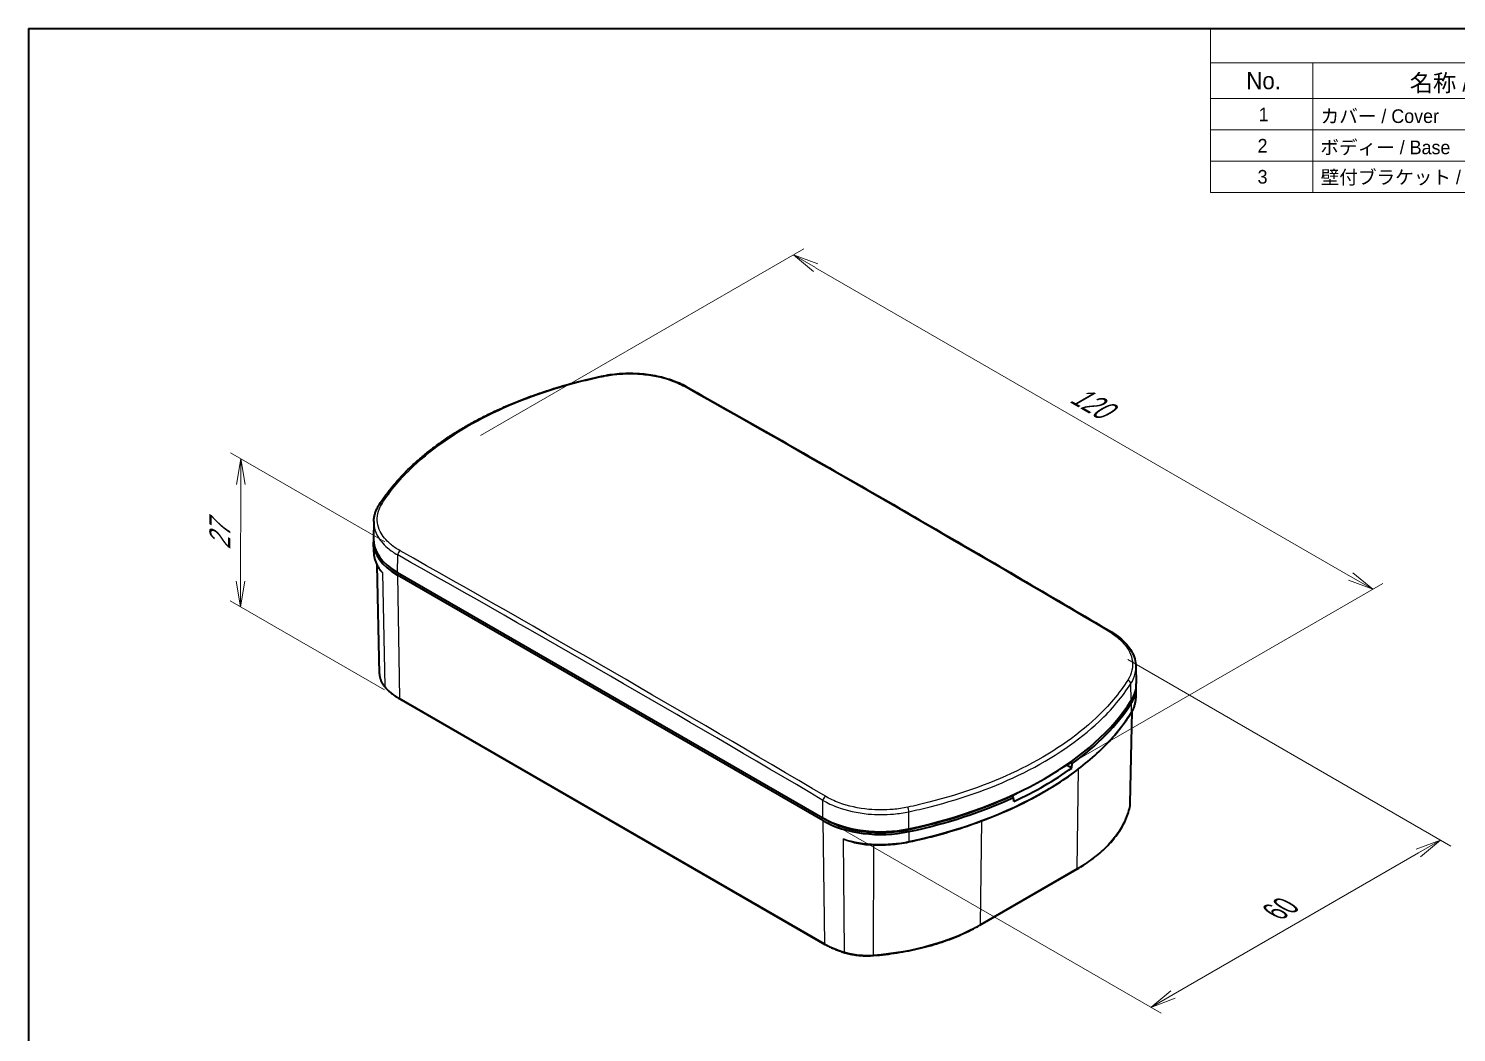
# Model space of a CAD drawing. Header units: millimetres. Extents: x 204 to 2721, y 201 to 622.
# Drawn here: x 204.2 to 413.4, y 334.6 to 481.7 of the extents above; entities that cross this region are included whole.
import ezdxf

# ---------------------------------------------------------------- set-up
doc = ezdxf.new("R2010")
doc.units = ezdxf.units.MM
doc.header["$LTSCALE"] = 1.5
doc.layers.get('Defpoints').update_dxf_attribs({"lineweight": 25})
for name, color, linetype, lineweight in [('Border (ISO)', 7, 'Continuous', 35), ('Dimension (ISO)', 7, 'Continuous', 18), ('Symbol (ISO)', 7, 'Continuous', 18), ('Visible (ISO)', 7, 'Continuous', 35), ('Visible Narrow (ISO)', 7, 'Continuous', 25)]:
    doc.layers.add(name, color=color, linetype=linetype, lineweight=lineweight)
doc.styles.add('Note Text (TK)', font='MS PGothic.ttf')
doc.styles.add('Note Text (TK2)', font='MS PGothic.ttf')
doc.dimstyles.new('Default - Method 1b (TK)', dxfattribs={"dimscale": 1.5, "dimtxt": 2.5, "dimasz": 2.5, "dimexe": 1, "dimexo": 1.5, "dimgap": 1, "dimtad": 1, "dimtoh": 1, "dimdsep": 46, "dimtxsty": 'Note Text (TK)', "dimblk": 'OPEN', "dimcen": 0.09, "dimdle": 5, "dimclrd": 100, "dimclre": 100, "dimclrt": 7, "dimadec": 1, "dimazin": 1, "dimtfac": 1, "dimtmove": 0, "dimatfit": 3, "dimldrblk": 'OPEN', "dimfxl": 1, "dimtolj": 1, "dimlwd": -1, "dimlwe": -1, "dimarcsym": 0})

# ---------------------------------------------------------------- blocks, each defined once
blk = doc.blocks.new('図面枠 tk図枠')
at = {"layer": 'Border (ISO)'}
for q in [(405.5, 289), (14.5, 8)]:
    blk.add_line((14.5, 289), q, dxfattribs=at)
blk = doc.blocks.new('_Open')
at = {"color": 0, "linetype": 'ByBlock', "lineweight": -2}
for p, q in [((-1, 0.167), (0, 0)), ((-1, -0.167), (0, 0)), ((0, 0), (-1, 0))]:
    blk.add_line(p, q, dxfattribs=at)
blk = doc.blocks.new('*D52')
at = {"layer": 'Defpoints', "color": 0}
for p in [(363.01, 390.54), (320.58, 366.05), (411.09, 362.78)]:
    blk.add_point(p, dxfattribs=at)
at = {"layer": 'Dimension (ISO)', "color": 100}
for p, q in [((365.26, 389.25), (412.59, 361.92)), ((322.83, 364.75), (370.17, 337.42)), ((371.91, 340.16), (407.85, 360.91))]:
    blk.add_line(p, q, dxfattribs=at)
at = {"layer": 'Dimension (ISO)', "color": 100, "xscale": 3.75, "yscale": 3.75, "zscale": 3.75}
for p, rotation in [((411.09, 362.78), 29.99999999999971), ((368.67, 338.29), 209.9999999999997)]:
    blk.add_blockref('_Open', p, dxfattribs=dict(at, rotation=rotation))
at = {"layer": 'Dimension (ISO)', "color": 7, "insert": (386.85, 352.28), "char_height": 3.75, "attachment_point": 4, "rotation": 30, "style": 'Note Text (TK)'}
blk.add_mtext('\\A1;{\\Q-30.000;\\W0.816;\\H0.816x;60}', dxfattribs=at)
blk = doc.blocks.new('*D53')
at = {"layer": 'Defpoints', "color": 0}
for p in [(316.3, 448.54), (268.22, 420.78), (353.07, 371.79)]:
    blk.add_point(p, dxfattribs=at)
at = {"layer": 'Dimension (ISO)', "color": 100}
for p, q in [((270.47, 422.07), (317.8, 449.4)), ((397.91, 401.42), (319.55, 446.66)), ((355.32, 373.08), (402.66, 400.41))]:
    blk.add_line(p, q, dxfattribs=at)
at = {"layer": 'Dimension (ISO)', "color": 100, "xscale": 3.75, "yscale": 3.75, "zscale": 3.75}
for p, rotation in [((316.3, 448.54), 150.0000000000003), ((401.16, 399.55), 330.0000000000003)]:
    blk.add_blockref('_Open', p, dxfattribs=dict(at, rotation=rotation))
at = {"layer": 'Dimension (ISO)', "color": 7, "insert": (357.35, 428.34), "char_height": 3.75, "attachment_point": 4, "rotation": 330, "style": 'Note Text (TK)'}
blk.add_mtext('\\A1;{\\Q30.000;\\W0.816;\\H0.816x;120}', dxfattribs=at)
blk = doc.blocks.new('*D54')
at = {"layer": 'Defpoints', "color": 0}
for p in [(235.34, 418.66), (258.67, 405.19), (258.62, 383.49)]:
    blk.add_point(p, dxfattribs=at)
at = {"layer": 'Dimension (ISO)', "color": 100}
for p, q in [((256.42, 406.49), (233.84, 419.53)), ((235.29, 400.71), (235.33, 414.91)), ((256.37, 384.79), (233.78, 397.83))]:
    blk.add_line(p, q, dxfattribs=at)
at = {"layer": 'Dimension (ISO)', "color": 100, "xscale": 3.75, "yscale": 3.75, "zscale": 3.75}
for p, rotation in [((235.34, 418.66), 89.850851768863), ((235.28, 396.96), 269.850851768863)]:
    blk.add_blockref('_Open', p, dxfattribs=dict(at, rotation=rotation))
at = {"layer": 'Dimension (ISO)', "color": 7, "insert": (232.27, 405.34), "char_height": 3.75, "attachment_point": 4, "rotation": 89.8509, "style": 'Note Text (TK)'}
blk.add_mtext('\\A1;{\\Q29.851;\\W0.818;\\H0.816x;27}', dxfattribs=at)
blk = doc.blocks.new('構成内容 _ Components')
at = {"layer": 'Symbol (ISO)'}
for p, q in [((405.5, 289), (187.62, 289)), ((187.62, 289), (187.62, 283.97)), ((405.5, 283.97), (187.62, 283.97)), ((187.62, 283.97), (187.62, 278.74)), ((202.62, 283.97), (202.62, 278.74)), ((405.5, 278.74), (187.62, 278.74)), ((187.62, 278.74), (187.62, 264.98)), ((202.62, 278.74), (202.62, 264.98)), ((405.5, 274.15), (187.62, 274.15)), ((405.5, 269.57), (187.62, 269.57)), ((405.5, 264.98), (187.62, 264.98))]:
    blk.add_line(p, q, dxfattribs=at)
at = {"layer": 'Symbol (ISO)', "color": 7, "attachment_point": 7}
for s, insert, char_height, style in [('No.', (192.88, 280.08), 2.5, 'Note Text (TK)'), ('名称 / Part name', (216.82, 279.5), 2.5, 'Note Text (TK)'), ('1', (194.71, 275.41), 2, 'Note Text (TK2)'), ('カバー / Cover', (203.77, 275.09), 2, 'Note Text (TK2)'), ('2', (194.54, 270.83), 2, 'Note Text (TK2)'), ('ボディー / Base', (203.73, 270.37), 2, 'Note Text (TK2)'), ('3', (194.54, 266.25), 2, 'Note Text (TK2)'), ('壁付ブラケット / Wall mounting bracket', (203.78, 265.61), 2, 'Note Text (TK2)')]:
    blk.add_mtext(s, dxfattribs=dict(at, insert=insert, char_height=char_height, style=style))

msp = doc.modelspace()

# ---------------------------------------------------------------- linework, layer by layer
at = {"layer": 'Visible (ISO)'}
for p, q in [((254.825, 409.479), (254.772, 407.002)), ((254.811, 404.99), (254.78, 406.423)), ((255.648, 387.137), (255.307, 403.07)), ((258.285, 402.017), (320.583, 366.05)), ((320.59, 365.645), (258.292, 401.613)), ((366.471, 388.21), (366.524, 385.731)), ((366.484, 383.72), (366.515, 385.152)), ((258.618, 383.49), (320.916, 347.522)), ((365.648, 368.164), (365.937, 381.701)), ((356.287, 373.809), (357.069, 373.358)), ((356.81, 374.173), (357.12, 373.995)), ((348.542, 369.042), (348.192, 369.244)), ((348.255, 369.208), (349.193, 369.75)), ((320.583, 366.05), (320.937, 365.845)), ((343.624, 350.339), (357.798, 358.523))]:
    msp.add_line(p, q, dxfattribs=at)
for centre, major_axis, ratio, start_param, end_param in [((266.771, 406.508), (-11.991, 0), 0.5773503, 6.2660473, 7.0685835), ((266.771, 406.916), (-12, 0), 0.5773503, 6.2708424, 7.0685835), ((354.524, 385.237), (11.991, 0), 0.5773503, 5.9296955, 6.3003233), ((354.524, 385.645), (12, 0), 0.5773503, 5.9296955, 6.2955282), ((314.183, 394.24), (55, 0), 0.5773503, 5.0658788, 5.9296955), ((314.183, 393.831), (54.991, 0), 0.5773503, 5.6083135, 5.9296955), ((314.183, 393.219), (-54.978, 0), 0.5773503, 2.2468425, 2.4655465), ((322.085, 446.075), (-38.187, -546.044), 0.0736308, 1.4423786, 1.4435551), ((314.183, 393.831), (54.5, 0), 0.5773503, 5.0658788, 5.3862604), ((314.183, 393.831), (-54.991, 0), 0.5773503, 1.9242862, 2.2456682), ((314.183, 337.223), (40.486, -486.876), 0.0749357, 1.6303783, 1.6304573), ((306.281, 436.951), (-41.528, 500.351), 0.073437, 4.5689764, 4.5701529), ((329.069, 370.949), (12, 0), 0.5773503, 3.9269908, 5.0658788), ((329.069, 370.54), (-11.991, 0), 0.5773503, 0.7853982, 1.9242862), ((329.069, 370.54), (11.5, 0), 0.5773503, 3.9269908, 5.0658788)]:
    msp.add_ellipse(centre, major_axis=major_axis, ratio=ratio, start_param=start_param, end_param=end_param, dxfattribs=at)
for points, knots in [([(288.159, 430.764), (288.579, 430.854), (289.006, 430.93), (289.873, 431.053), (290.311, 431.101), (291.196, 431.168), (291.641, 431.187), (292.531, 431.197), (292.977, 431.188), (293.863, 431.14), (294.304, 431.101), (295.175, 430.997), (295.605, 430.93), (296.45, 430.769), (296.865, 430.675), (297.673, 430.46), (298.067, 430.34), (298.83, 430.073), (299.198, 429.927), (299.905, 429.611), (300.244, 429.441), (300.565, 429.26)], [0, 0, 0, 0, 0.1303636, 0.1303636, 0.2607272, 0.2607272, 0.3910908, 0.3910908, 0.5214545, 0.5214545, 0.6518181, 0.6518181, 0.7821817, 0.7821817, 0.9125453, 0.9125453, 1.0429089, 1.0429089, 1.1732725, 1.1732725, 1.3036362, 1.3036362, 1.3036362, 1.3036362]), ([(255.61, 411.935), (255.887, 412.368), (256.18, 412.797), (256.797, 413.647), (257.121, 414.067), (257.8, 414.9), (258.155, 415.312), (258.895, 416.126), (259.28, 416.528), (260.079, 417.322), (260.493, 417.714), (261.35, 418.486), (261.793, 418.867), (262.706, 419.617), (263.177, 419.986), (264.144, 420.711), (264.641, 421.068), (265.661, 421.768), (266.184, 422.112), (267.255, 422.786), (267.803, 423.116), (268.922, 423.762), (269.493, 424.078), (270.659, 424.696), (271.254, 424.997), (272.464, 425.585), (273.08, 425.871), (274.333, 426.428), (274.969, 426.698), (276.262, 427.223), (276.918, 427.477), (278.248, 427.969), (278.922, 428.207), (280.287, 428.665), (280.978, 428.886), (282.725, 429.415), (283.791, 429.714), (285.953, 430.27), (287.05, 430.527), (288.159, 430.764)], [0, 0, 0, 0, 0.2351569, 0.2351569, 0.4703137, 0.4703137, 0.7054706, 0.7054706, 0.9406275, 0.9406275, 1.1757844, 1.1757844, 1.4109412, 1.4109412, 1.6460981, 1.6460981, 1.881255, 1.881255, 2.1164119, 2.1164119, 2.3515687, 2.3515687, 2.5867256, 2.5867256, 2.8218825, 2.8218825, 3.0570393, 3.0570393, 3.2921962, 3.2921962, 3.5273531, 3.5273531, 3.76251, 3.76251, 3.9976668, 3.9976668, 4.3504021, 4.3504021, 4.7031374, 4.7031374, 4.7031374, 4.7031374]), ([(300.565, 429.26), (304.718, 426.92), (308.871, 424.569), (317.178, 419.842), (321.331, 417.467), (329.639, 412.694), (333.792, 410.296), (342.101, 405.476), (346.255, 403.055), (354.563, 398.188), (358.718, 395.743), (362.872, 393.287)], [1.558526565, 1.558526565, 1.558526565, 1.558526565, 1.56343447, 1.56343447, 1.568342374, 1.568342374, 1.573250279, 1.573250279, 1.578158184, 1.578158184, 1.583066089, 1.583066089, 1.583066089, 1.583066089]), ([(254.825, 409.479), (254.828, 409.648), (254.842, 409.817), (254.889, 410.154), (254.923, 410.321), (255.01, 410.654), (255.063, 410.819), (255.188, 411.145), (255.26, 411.306), (255.421, 411.624), (255.511, 411.781), (255.61, 411.935)], [0.91312996, 0.91312996, 0.91312996, 0.91312996, 0.99123119, 0.99123119, 1.06933242, 1.06933242, 1.14743365, 1.14743365, 1.22553488, 1.22553488, 1.30363611, 1.30363611, 1.30363611, 1.30363611]), ([(254.811, 404.99), (254.815, 404.826), (254.828, 404.662), (254.874, 404.336), (254.906, 404.173), (254.99, 403.85), (255.042, 403.689), (255.164, 403.371), (255.234, 403.213), (255.392, 402.902), (255.481, 402.749), (255.578, 402.598)], [2.3685374, 2.3685374, 2.3685374, 2.3685374, 2.43695971, 2.43695971, 2.50538203, 2.50538203, 2.57380435, 2.57380435, 2.64222666, 2.64222666, 2.71064898, 2.71064898, 2.71064898, 2.71064898]), ([(362.872, 393.287), (363.309, 393.029), (363.713, 392.751), (364.45, 392.157), (364.782, 391.842), (365.364, 391.18), (365.614, 390.833), (366.024, 390.115), (366.183, 389.743), (366.402, 388.984), (366.462, 388.597), (366.471, 388.21)], [0, 0, 0, 0, 0.1769743, 0.1769743, 0.35394861, 0.35394861, 0.53092291, 0.53092291, 0.70789722, 0.70789722, 0.88487152, 0.88487152, 0.88487152, 0.88487152]), ([(255.648, 387.137), (255.65, 387), (255.664, 386.863), (255.714, 386.592), (255.749, 386.457), (255.841, 386.191), (255.897, 386.06), (256.029, 385.803), (256.105, 385.676), (256.276, 385.429), (256.371, 385.309), (256.475, 385.192)], [2.3685374, 2.3685374, 2.3685374, 2.3685374, 2.46057587, 2.46057587, 2.55261434, 2.55261434, 2.64465281, 2.64465281, 2.73669128, 2.73669128, 2.82872974, 2.82872974, 2.82872974, 2.82872974]), ([(256.475, 385.192), (256.587, 385.065), (256.705, 384.941), (256.955, 384.698), (257.087, 384.578), (257.362, 384.345), (257.505, 384.231), (257.804, 384.009), (257.959, 383.901), (258.281, 383.691), (258.447, 383.589), (258.618, 383.49)], [2.82872974, 2.82872974, 2.82872974, 2.82872974, 2.89130233, 2.89130233, 2.95387491, 2.95387491, 3.01644749, 3.01644749, 3.07902007, 3.07902007, 3.14159265, 3.14159265, 3.14159265, 3.14159265]), ([(365.722, 381.333), (365.818, 381.484), (365.906, 381.637), (366.064, 381.948), (366.133, 382.105), (366.255, 382.422), (366.306, 382.582), (366.39, 382.904), (366.422, 383.067), (366.468, 383.392), (366.481, 383.556), (366.484, 383.72)], [5.14429731, 5.14429731, 5.14429731, 5.14429731, 5.2125267, 5.2125267, 5.28075608, 5.28075608, 5.34898547, 5.34898547, 5.41721485, 5.41721485, 5.48544424, 5.48544424, 5.48544424, 5.48544424]), ([(333.175, 362.524), (336.139, 363.155), (339.01, 363.935), (344.478, 365.769), (347.075, 366.823), (351.919, 369.174), (354.166, 370.471), (358.243, 373.271), (360.073, 374.774), (363.262, 377.944), (364.62, 379.61), (365.722, 381.333)], [4.28048065, 4.28048065, 4.28048065, 4.28048065, 4.45324398, 4.45324398, 4.62600731, 4.62600731, 4.79877065, 4.79877065, 4.97153398, 4.97153398, 5.14429731, 5.14429731, 5.14429731, 5.14429731]), ([(365.58, 367.626), (365.588, 367.662), (365.596, 367.698), (365.609, 367.769), (365.615, 367.805), (365.626, 367.876), (365.63, 367.912), (365.638, 367.984), (365.641, 368.02), (365.645, 368.092), (365.647, 368.128), (365.648, 368.164)], [5.36444461, 5.36444461, 5.36444461, 5.36444461, 5.38864453, 5.38864453, 5.41284446, 5.41284446, 5.43704438, 5.43704438, 5.46124431, 5.46124431, 5.48544424, 5.48544424, 5.48544424, 5.48544424]), ([(357.798, 358.523), (358.636, 359.006), (359.419, 359.522), (360.866, 360.609), (361.528, 361.18), (362.721, 362.37), (363.251, 362.989), (364.169, 364.263), (364.556, 364.918), (365.182, 366.256), (365.42, 366.938), (365.58, 367.626)], [4.71238898, 4.71238898, 4.71238898, 4.71238898, 4.84280011, 4.84280011, 4.97321123, 4.97321123, 5.10362236, 5.10362236, 5.23403348, 5.23403348, 5.36444461, 5.36444461, 5.36444461, 5.36444461]), ([(326.37, 362.28), (326.819, 362.219), (327.274, 362.174), (328.19, 362.114), (328.651, 362.099), (329.572, 362.101), (330.033, 362.118), (330.948, 362.182), (331.403, 362.229), (332.299, 362.354), (332.742, 362.431), (333.175, 362.524)], [3.69734925, 3.69734925, 3.69734925, 3.69734925, 3.81397553, 3.81397553, 3.93060181, 3.93060181, 4.04722809, 4.04722809, 4.16385437, 4.16385437, 4.28048065, 4.28048065, 4.28048065, 4.28048065]), ([(328.026, 345.882), (329.195, 345.972), (330.354, 346.107), (332.631, 346.462), (333.75, 346.682), (335.93, 347.206), (336.99, 347.509), (339.035, 348.192), (340.019, 348.572), (341.895, 349.404), (342.786, 349.855), (343.624, 350.339)], [4.06033335, 4.06033335, 4.06033335, 4.06033335, 4.19074448, 4.19074448, 4.3211556, 4.3211556, 4.45156673, 4.45156673, 4.58197785, 4.58197785, 4.71238898, 4.71238898, 4.71238898, 4.71238898]), ([(320.916, 347.522), (321.087, 347.423), (321.264, 347.327), (321.627, 347.143), (321.813, 347.054), (322.194, 346.883), (322.389, 346.801), (322.788, 346.644), (322.991, 346.569), (323.406, 346.427), (323.616, 346.36), (323.831, 346.297)], [3.14159265, 3.14159265, 3.14159265, 3.14159265, 3.20416524, 3.20416524, 3.26673782, 3.26673782, 3.3293104, 3.3293104, 3.39188298, 3.39188298, 3.45445556, 3.45445556, 3.45445556, 3.45445556]), ([(323.831, 346.297), (324.088, 346.221), (324.353, 346.154), (324.895, 346.04), (325.172, 345.992), (325.733, 345.916), (326.017, 345.888), (326.59, 345.852), (326.878, 345.844), (327.453, 345.848), (327.741, 345.86), (328.026, 345.882)], [3.45445556, 3.45445556, 3.45445556, 3.45445556, 3.57563112, 3.57563112, 3.69680668, 3.69680668, 3.81798224, 3.81798224, 3.93915779, 3.93915779, 4.06033335, 4.06033335, 4.06033335, 4.06033335])]:
    msp.add_open_spline(points, degree=3, knots=knots, dxfattribs=at)
at = {"layer": 'Visible Narrow (ISO)'}
for p, q in [((258.285, 402.017), (258.324, 404.585)), ((256.121, 401.933), (256.439, 385.288)), ((258.292, 401.613), (258.566, 383.601)), ((365.783, 383.247), (365.733, 385.726)), ((320.864, 347.633), (258.566, 383.601)), ((365.774, 382.841), (365.746, 381.414)), ((365.584, 367.66), (365.88, 381.596)), ((357.85, 358.633), (358.073, 373.228)), ((320.583, 366.05), (320.622, 368.617)), ((333.223, 364.449), (333.204, 366.946)), ((320.59, 365.645), (320.864, 347.633)), ((320.937, 365.854), (320.937, 365.845)), ((333.05, 364.413), (333.05, 364.311)), ((333.22, 364.045), (333.209, 362.629)), ((343.675, 350.45), (343.907, 365.617)), ((323.788, 346.405), (323.625, 362.959)), ((328.04, 345.984), (328.087, 362.122)), ((357.85, 358.633), (343.675, 350.45))]:
    msp.add_line(p, q, dxfattribs=at)
for centre, major_axis, ratio, start_param, end_param in [((288.264, 430.275), (-0.104, 0.489), 0.2823054, 5.6536049, 6.2831853), ((300.32, 428.824), (0.245, 0.436), 0.5845131, 0, 0.7710981), ((375.782, -2494.391), (1841.804, -3082.488), 0.5671862, 2.3353491, 2.3598886), ((256.031, 411.666), (-0.421, 0.269), 0.7663522, 5.1843729, 6.2831853), ((266.771, 405.076), (-11.961, 0), 0.5773503, 0.0123429, 0.4725353), ((258.677, 404.782), (-0.245, -0.436), 0.5842659, 3.9288716, 5.4740172), ((245.169, -2569.793), (1747.54, -3136.318), 0.5873385, 2.352805, 2.3773445), ((245.514, -2569.601), (-1747.784, 3136.755), 0.5873385, 5.4943977, 5.5189372), ((362.618, 392.857), (0.254, 0.43), 0.5701005, 0, 0.7831528), ((262.878, 387.189), (-7.231, 0), 0.5773503, 0.0123429, 0.4725353), ((256.662, 385.358), (-0.187, -0.166), 0.7270226, 5.7287244, 6.2831853), ((266.771, 388.337), (-11.603, 0), 0.5773503, 0.4725353, 0.7853982), ((365.264, 385.819), (0.421, -0.269), 0.765679, 0.4724011, 2.0093191), ((258.743, 383.706), (-0.125, -0.217), 0.5773503, 5.5152404, 6.2831853), ((354.524, 383.805), (11.961, 0), 0.5773503, 5.9296955, 6.2708424), ((314.183, 392.399), (54.961, 0), 0.5773503, 5.0658788, 5.9296955), ((365.511, 381.468), (0.211, -0.135), 0.7660129, 0, 0.4378106), ((320.975, 368.814), (0.255, 0.43), 0.5703477, 0.7997619, 2.3449074), ((358.417, 368.215), (7.231, 0), 0.5773503, 6.1498428, 6.2708424), ((333.031, 367.21), (0.104, -0.489), 0.2829786, 0.9425185, 2.4794364), ((338.595, 369.751), (27.231, 0), 0.5773503, 5.4977871, 6.1498428), ((365.336, 367.683), (0.244, -0.057), 0.8092486, 0, 0.1683936), ((329.069, 369.108), (-11.961, 0), 0.5773503, 1.0982611, 1.9242862), ((328.032, 361.969), (-0.018, 0.249), 0.0994039, 0.8698904, 0.9343393), ((327.079, 366.459), (7.58, 0), 0.5773503, 4.8344362, 4.8457315), ((328.12, 361.975), (-0.019, 0.249), 0.1085514, 0.9230205, 0.9336538), ((324.42, 377.904), (27.58, 0), 0.5773503, 4.8457315, 4.8463556), ((333.123, 362.768), (0.052, -0.245), 0.2826499, 0, 0.9074728), ((357.673, 358.739), (0.125, -0.217), 0.5773503, 0, 0.7679449), ((324.42, 361.567), (-27.231, 0), 0.5773503, 1.7041389, 2.3561945), ((343.499, 350.555), (0.125, -0.217), 0.5773503, 0, 0.7679449), ((321.041, 347.738), (-0.125, -0.217), 0.5773503, 5.5152404, 6.2831853), ((329.069, 352.37), (-11.603, 0), 0.5773503, 0.7853982, 1.0982611), ((327.079, 350.122), (-7.231, 0), 0.5773503, 1.0982611, 1.7041389), ((323.901, 346.537), (-0.071, -0.24), 0.3716245, 5.4009935, 6.2831853), ((328.007, 346.131), (0.019, -0.249), 0.1085514, 0, 0.9336538)]:
    msp.add_ellipse(centre, major_axis=major_axis, ratio=ratio, start_param=start_param, end_param=end_param, dxfattribs=at)
for points, knots in [([(288.261, 430.688), (288.958, 430.837), (289.679, 430.947), (291.586, 431.128), (292.789, 431.135), (295.491, 430.911), (296.969, 430.606), (299.018, 429.89), (299.703, 429.583), (300.318, 429.237)], [0, 0, 0, 0, 0.2227858, 0.2227858, 0.579243, 0.579243, 1.0426373, 1.0426373, 1.3036362, 1.3036362, 1.3036362, 1.3036362]), ([(256.024, 412.076), (257.247, 413.988), (258.794, 415.832), (263.583, 420.358), (267.287, 422.876), (275.647, 427.035), (280.246, 428.711), (286.186, 430.224), (287.217, 430.465), (288.261, 430.688)], [0, 0, 0, 0, 1.0600822, 1.0600822, 2.7562136, 2.7562136, 4.3695667, 4.3695667, 4.7031374, 4.7031374, 4.7031374, 4.7031374]), ([(258.67, 405.191), (258.145, 405.487), (257.67, 405.813), (256.594, 406.722), (256.087, 407.343), (255.333, 408.842), (255.212, 409.742), (255.516, 411.118), (255.723, 411.606), (256.024, 412.076)], [0, 0, 0, 0, 0.2229412, 0.2229412, 0.5796471, 0.5796471, 1.0433648, 1.0433648, 1.3036361, 1.3036361, 1.3036361, 1.3036361]), ([(254.825, 409.479), (254.812, 408.814), (254.966, 408.149), (255.628, 406.832), (256.157, 406.184), (257.281, 405.235), (257.775, 404.894), (258.324, 404.585)], [-0.91312996, -0.91312996, -0.91312996, -0.91312996, -0.57964713, -0.57964713, -0.2229412, -0.2229412, 0, 0, 0, 0]), ([(362.625, 393.264), (363.151, 392.953), (363.625, 392.613), (364.701, 391.669), (365.209, 391.029), (365.962, 389.493), (366.083, 388.577), (365.779, 387.187), (365.572, 386.696), (365.272, 386.226)], [0, 0, 0, 0, 0.2229412, 0.2229412, 0.5796471, 0.5796471, 1.0433648, 1.0433648, 1.3036361, 1.3036361, 1.3036361, 1.3036361]), ([(365.733, 385.726), (366.046, 386.217), (366.263, 386.73), (366.446, 387.568), (366.477, 387.889), (366.47, 388.21)], [-1.30363611, -1.30363611, -1.30363611, -1.30363611, -1.04336483, -1.04336483, -0.88487152, -0.88487152, -0.88487152, -0.88487152]), ([(365.272, 386.226), (364.048, 384.31), (362.501, 382.463), (357.712, 377.932), (354.008, 375.413), (345.648, 371.257), (341.05, 369.583), (335.109, 368.075), (334.078, 367.835), (333.035, 367.614)], [0, 0, 0, 0, 1.0600822, 1.0600822, 2.7562136, 2.7562136, 4.3695667, 4.3695667, 4.7031374, 4.7031374, 4.7031374, 4.7031374]), ([(333.204, 366.946), (334.257, 367.17), (335.298, 367.412), (341.292, 368.933), (345.932, 370.622), (354.367, 374.816), (358.105, 377.358), (362.937, 381.93), (364.499, 383.793), (365.733, 385.726)], [-4.7031374, -4.7031374, -4.7031374, -4.7031374, -4.3695667, -4.3695667, -2.7562136, -2.7562136, -1.0600822, -1.0600822, 0, 0, 0, 0]), ([(320.622, 368.617), (321.264, 368.238), (321.979, 367.901), (324.118, 367.11), (325.66, 366.768), (328.479, 366.502), (329.734, 366.5), (331.724, 366.679), (332.477, 366.792), (333.204, 366.946)], [-1.3036362, -1.3036362, -1.3036362, -1.3036362, -1.0426373, -1.0426373, -0.579243, -0.579243, -0.2227858, -0.2227858, 0, 0, 0, 0]), ([(333.035, 367.614), (332.338, 367.465), (331.616, 367.357), (329.709, 367.186), (328.506, 367.189), (325.805, 367.444), (324.327, 367.772), (322.277, 368.532), (321.592, 368.854), (320.977, 369.218)], [0, 0, 0, 0, 0.2227858, 0.2227858, 0.579243, 0.579243, 1.0426373, 1.0426373, 1.3036362, 1.3036362, 1.3036362, 1.3036362]), ([(326.37, 362.28), (326.163, 362.308), (325.959, 362.341), (325.756, 362.378), (325.387, 362.446), (325.022, 362.53), (324.309, 362.725), (323.961, 362.837), (323.625, 362.959)], [0.16954907, 0.16954907, 0.16954907, 0.16954907, 0.23348963, 0.23348963, 0.23348963, 0.35023445, 0.35023445, 0.46697927, 0.46697927, 0.46697927, 0.46697927]), ([(323.625, 362.959), (323.957, 362.814), (324.303, 362.683), (325.015, 362.455), (325.38, 362.359), (325.749, 362.284), (326.117, 362.209), (326.493, 362.154), (327.249, 362.094), (327.628, 362.089), (328.002, 362.115)], [-0.46697927, -0.46697927, -0.46697927, -0.46697927, -0.35023445, -0.35023445, -0.23348963, -0.23348963, -0.23348963, -0.11674482, -0.11674482, 0, 0, 0, 0])]:
    msp.add_open_spline(points, degree=3, knots=knots, dxfattribs=at)
for points in [[(255.438, 402.827), (255.573, 402.502), (255.805, 402.203), (256.121, 401.933)], [(256.121, 401.933), (255.908, 402.144), (255.726, 402.366), (255.578, 402.598)]]:
    msp.add_open_spline(points, degree=3, dxfattribs=at)

# ---------------------------------------------------------------- block references
msp.add_blockref('図面枠 tk図枠', (189.748, 192.698))
at = {"layer": 'Symbol (ISO)'}
msp.add_blockref('構成内容 _ Components', (189.748, 192.698), dxfattribs=at)

# ---------------------------------------------------------------- dimensions: what is measured, and where the dimension line sits
at = {"layer": 'Dimension (ISO)', "color": 100}
for base, p1, p2, angle, text, override, picture, middle in [((316.304, 448.537), (353.074, 371.786), (268.221, 420.776), 330, '{\\Q30.000;\\W0.816;\\H0.816x;<>}', {"dimgap": 1, "dimtoh": 0, "dimdec": 1, "dimlfac": 1.224745, "dimtol": 0, "dimlim": 0, "dimtp": 0, "dimtm": 0, "dimtdec": 1, "dimtofl": 0, "dimatfit": 1}, '*D53', (358.731, 424.042)), ((235.336, 418.663), (258.618, 383.49), (258.67, 405.191), 269.85085, '{\\Q29.851;\\W0.818;\\H0.816x;<>}', {"dimgap": 1, "dimtoh": 0, "dimdec": 0, "dimlfac": 1.222765, "dimtol": 0, "dimlim": 0, "dimtp": 0, "dimtm": 0, "dimtdec": 0, "dimtofl": 0, "dimatfit": 1}, '*D54', (235.307, 407.814)), ((411.093, 362.784), (320.583, 366.05), (363.01, 390.544), 210, '{\\Q-30.000;\\W0.816;\\H0.816x;<>}', {"dimgap": 1, "dimtoh": 0, "dimdec": 1, "dimlfac": 1.224745, "dimtol": 0, "dimlim": 0, "dimtp": 0, "dimtm": 0, "dimtdec": 1, "dimtofl": 0, "dimatfit": 1}, '*D52', (389.88, 350.536))]:
    dim = msp.add_linear_dim(base=base, p1=p1, p2=p2, angle=angle, text=text, dimstyle='Default - Method 1b (TK)', override=override, dxfattribs=at)
    dim.commit()
    dim.dimension.update_dxf_attribs({"geometry": picture, "text_midpoint": middle, "dimtype": 160})

doc.saveas('drawing.dxf')
